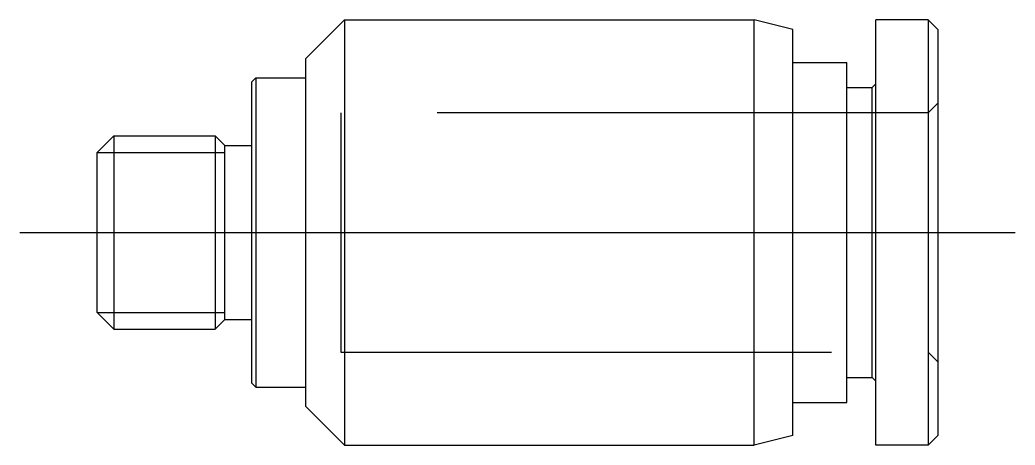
# Model space of a CAD drawing. Extents: x -66.1 to 8.5, y -30.1 to 7.5.
# Drawn here: x -40.82 to -15.07, y -5.5 to 5.5 of the extents above; entities that cross this region are included whole.
import ezdxf

# ---------------------------------------------------------------- set-up
doc = ezdxf.new("R2010")
doc.units = 0
doc.linetypes.add('CENTER', pattern=[50.8, 31.75, -6.35, 6.35, -6.35])
doc.linetypes.add('DASHED', pattern=[19.05, 12.7, -6.35])
doc.layers.get('0').update_dxf_attribs({"linetype": 'CONTINUOUS'})
doc.layers.add('CENTER', color=1, linetype='CENTER')

msp = doc.modelspace()

# ---------------------------------------------------------------- linework, layer by layer
at = {"color": 7, "linetype": 'CONTINUOUS'}
for p, q in [((-33.422, 4.5), (-32.422, 5.5)), ((-32.422, 5.5), (-21.822, 5.5)), ((-32.422, 5.5), (-32.422, -5.5)), ((-21.822, -5.5), (-21.822, 5.5)), ((-20.822, 5.25), (-21.822, 5.5)), ((-18.672, -5.5), (-18.672, 5.5)), ((-17.322, 5.5), (-18.672, 5.5)), ((-17.322, 5.5), (-17.322, -5.5)), ((-17.322, 5.5), (-17.072, 5.25)), ((-20.822, -5.25), (-20.822, 5.25)), ((-17.072, 5.25), (-17.072, -5.25)), ((-33.422, -4.5), (-33.422, 4.5)), ((-20.822, 4.4), (-19.422, 4.4)), ((-19.422, -4.4), (-19.422, 4.4)), ((-34.822, 3.9), (-34.722, 4)), ((-34.822, -3.9), (-34.822, 3.9)), ((-34.722, 4), (-34.722, -4)), ((-34.722, 4), (-33.422, 4)), ((-19.422, 3.75), (-18.772, 3.75)), ((-18.772, 3.75), (-18.672, 3.85)), ((-18.772, -3.75), (-18.772, 3.75)), ((-38.822, 2.067), (-38.389, 2.5)), ((-38.389, 2.5), (-38.389, -2.5)), ((-38.389, 2.5), (-35.772, 2.5)), ((-35.772, 2.5), (-35.772, -2.5)), ((-35.522, 2.25), (-35.772, 2.5)), ((-38.822, -2.067), (-38.822, 2.067)), ((-35.522, 2.25), (-34.822, 2.25)), ((-35.522, -2.25), (-35.522, 2.25)), ((-38.822, -2.067), (-38.389, -2.5)), ((-35.522, -2.25), (-35.772, -2.5)), ((-35.522, -2.25), (-34.822, -2.25)), ((-38.389, -2.5), (-35.772, -2.5)), ((-19.422, -3.75), (-18.772, -3.75)), ((-18.772, -3.75), (-18.672, -3.85)), ((-34.822, -3.9), (-34.722, -4)), ((-34.722, -4), (-33.422, -4)), ((-33.422, -4.5), (-32.422, -5.5)), ((-20.822, -4.4), (-19.422, -4.4)), ((-20.822, -5.25), (-21.822, -5.5)), ((-17.322, -5.5), (-17.072, -5.25)), ((-32.422, -5.5), (-21.822, -5.5)), ((-17.322, -5.5), (-18.672, -5.5))]:
    msp.add_line(p, q, dxfattribs=at)
at = {"color": 3, "linetype": 'DASHED'}
for p, q in [((-17.072, 3.35), (-17.322, 3.1)), ((-17.322, 3.1), (-32.522, 3.1)), ((-32.522, 3.1), (-32.522, -3.1)), ((-32.522, -3.1), (-17.322, -3.1)), ((-17.072, -3.35), (-17.322, -3.1))]:
    msp.add_line(p, q, dxfattribs=at)
at = {"color": 3, "linetype": 'CONTINUOUS'}
for p, q in [((-38.822, 2.067), (-35.522, 2.067)), ((-38.822, -2.067), (-35.522, -2.067))]:
    msp.add_line(p, q, dxfattribs=at)
at = {"layer": 'CENTER', "color": 1, "linetype": 'CENTER'}
msp.add_line((-40.822, 0), (-15.072, 0), dxfattribs=at)

doc.saveas('drawing.dxf')
